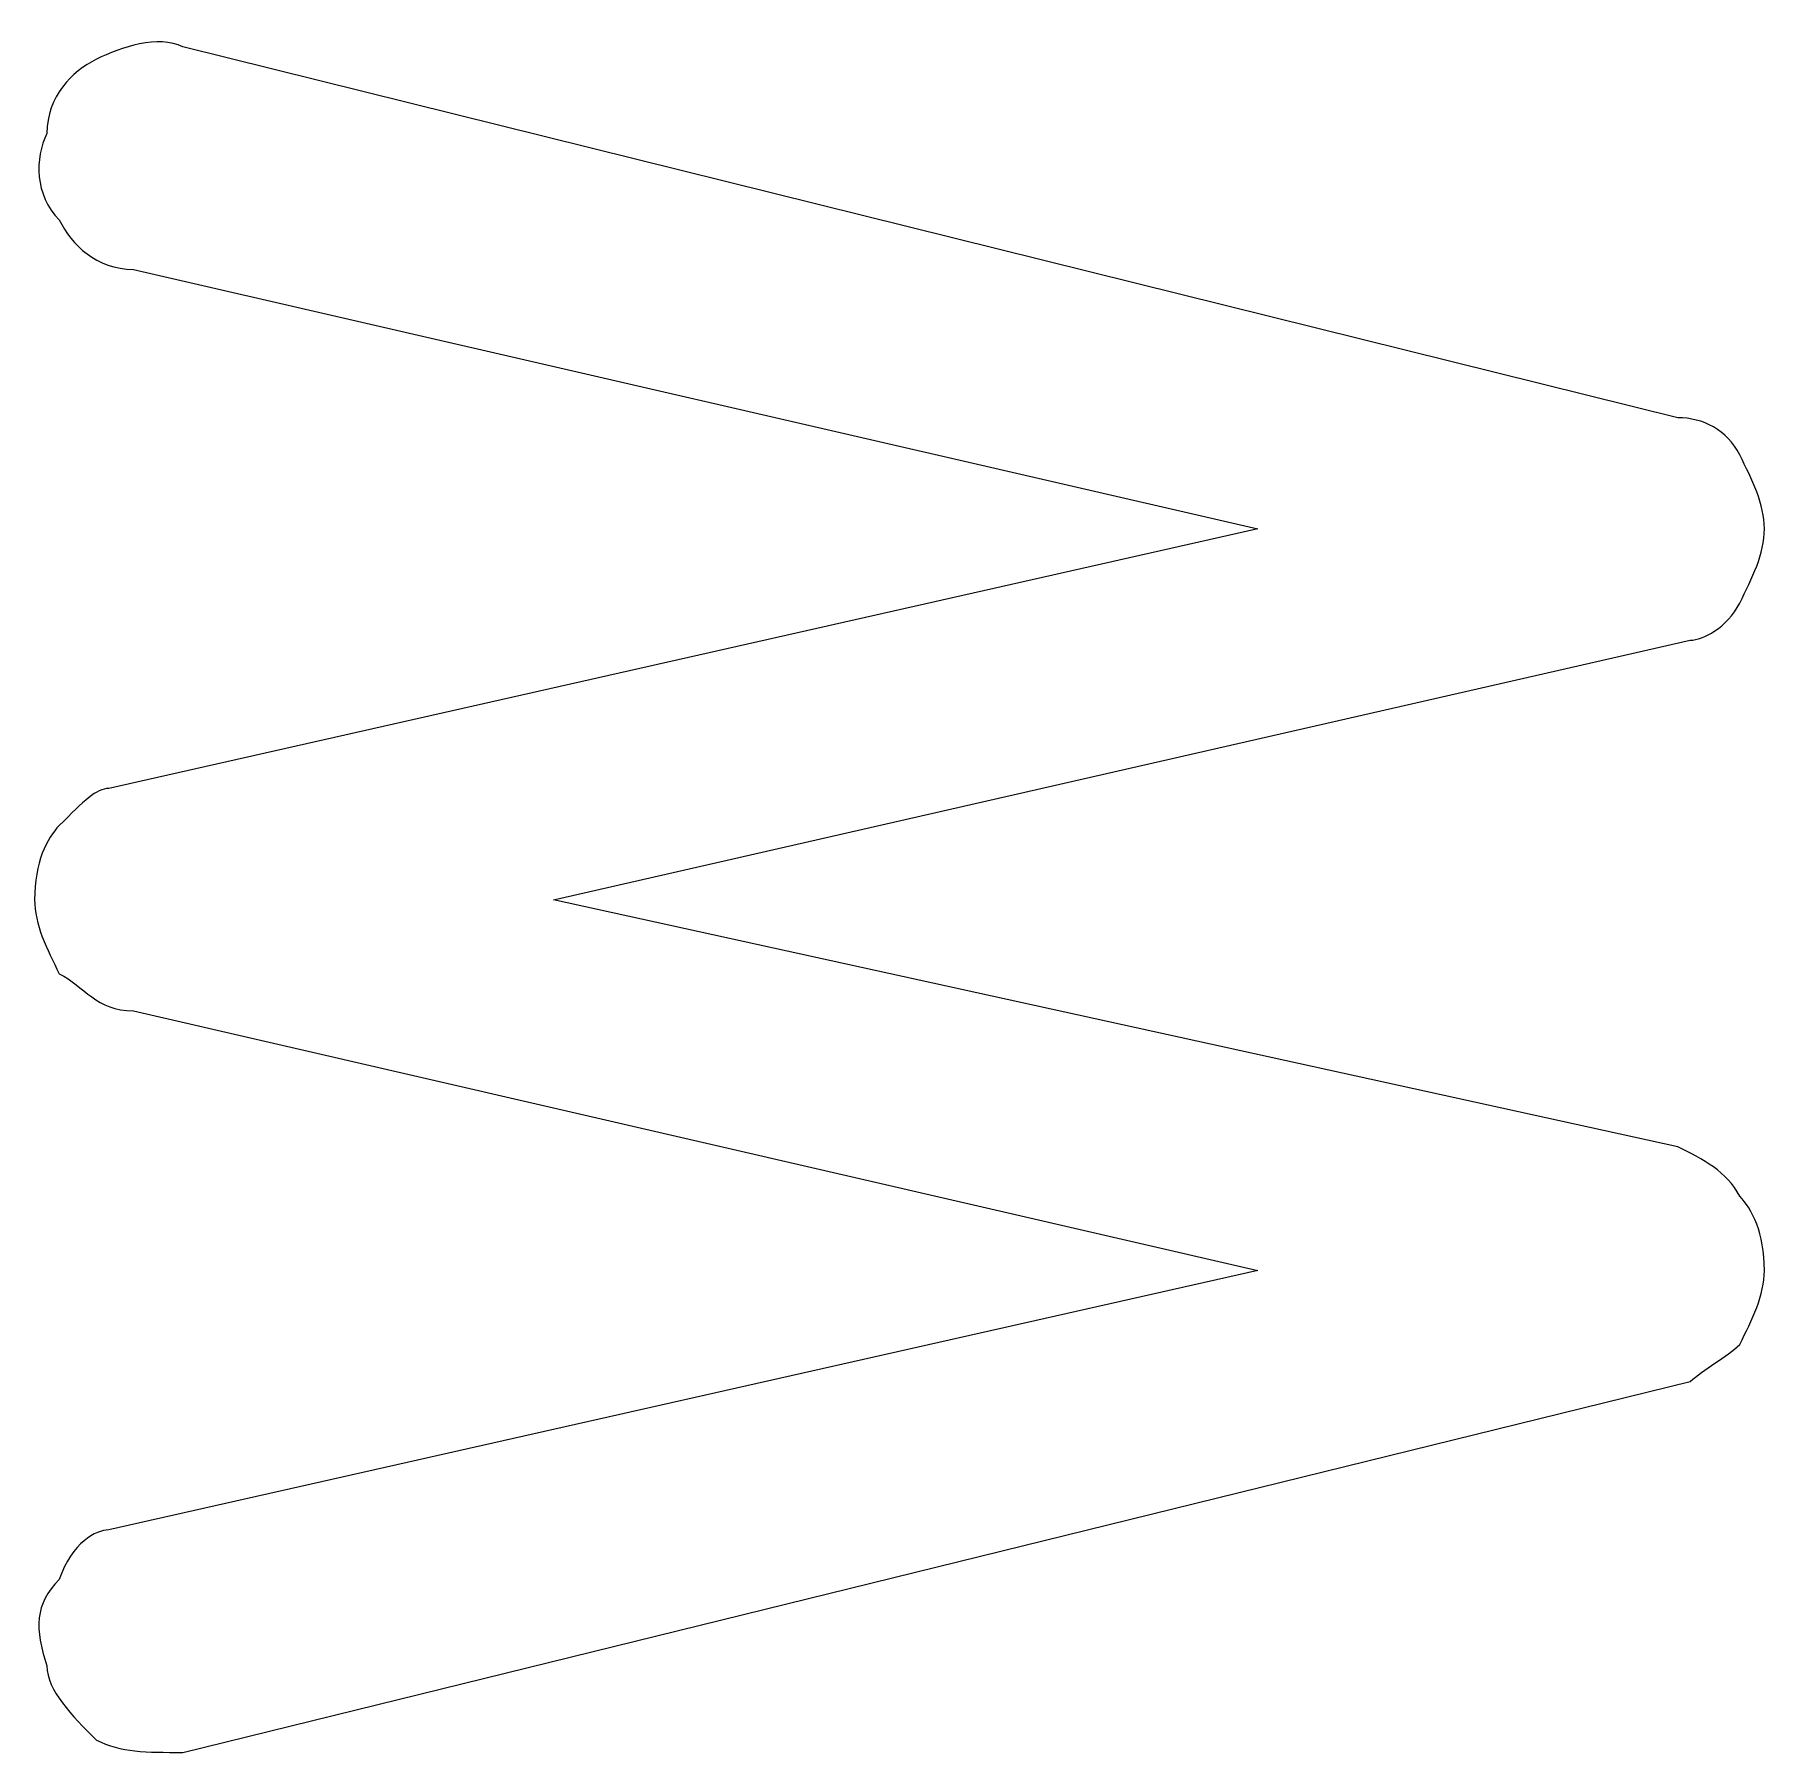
# Model space of a CAD drawing. Header units: inches. Extents: x -1525 to 612, y 0 to 1008.
# Drawn here: x 524.64 to 533.04, y 766.8 to 775.14 of the extents above; entities that cross this region are included whole.
import ezdxf

# ---------------------------------------------------------------- set-up
doc = ezdxf.new("R2010")
doc.units = ezdxf.units.IN
doc.header["$MEASUREMENT"] = 0
doc.layers.add('Layer 1', color=7, linetype='Continuous', lineweight=0)

# ---------------------------------------------------------------- blocks, each defined once
blk = doc.blocks.new('Block_33')
at = {"layer": 'Layer 1'}
blk.add_open_spline([(532.62, 773.28), (532.74, 773.28), (532.86, 773.22), (532.92, 773.1), (532.98, 772.98), (533.04, 772.86), (533.04, 772.74), (533.04, 772.62), (532.98, 772.5), (532.92, 772.3799), (532.86, 772.2599), (532.74, 772.2), (532.68, 772.2), (532.68, 772.2), (527.16, 770.9399), (527.16, 770.9399), (527.16, 770.9399), (532.62, 769.74), (532.62, 769.74), (532.74, 769.68), (532.86, 769.62), (532.92, 769.5), (532.98, 769.4399), (533.04, 769.3199), (533.04, 769.14), (533.04, 769.02), (532.98, 768.9), (532.92, 768.78), (532.86, 768.72), (532.74, 768.66), (532.68, 768.6), (532.68, 768.6), (525.36, 766.8), (525.36, 766.8), (525.18, 766.8), (525.06, 766.8), (524.94, 766.86), (524.82, 766.98), (524.7, 767.1), (524.7, 767.22), (524.64, 767.4), (524.64, 767.52), (524.76, 767.64), (524.82, 767.8199), (524.94, 767.8799), (525, 767.8799), (525, 767.8799), (530.58, 769.14), (530.58, 769.14), (530.58, 769.14), (525.12, 770.4), (525.12, 770.4), (524.94, 770.4), (524.88, 770.52), (524.76, 770.58), (524.7, 770.7), (524.64, 770.8199), (524.64, 770.9399), (524.64, 771.12), (524.7, 771.24), (524.76, 771.3), (524.88, 771.42), (524.94, 771.48), (525, 771.48), (525, 771.48), (530.58, 772.74), (530.58, 772.74), (530.58, 772.74), (525.12, 774), (525.12, 774), (524.94, 774), (524.82, 774.12), (524.76, 774.24), (524.64, 774.36), (524.64, 774.54), (524.7, 774.66), (524.7, 774.84), (524.82, 774.96), (524.94, 775.02), (525.06, 775.08), (525.24, 775.14), (525.36, 775.08), (525.36, 775.08), (532.62, 773.28), (532.62, 773.28)], degree=3, knots=[0, 0, 0, 0, 1, 1, 1, 2, 2, 2, 3, 3, 3, 4, 4, 4, 5, 5, 5, 6, 6, 6, 7, 7, 7, 8, 8, 8, 9, 9, 9, 10, 10, 10, 11, 11, 11, 12, 12, 12, 13, 13, 13, 14, 14, 14, 15, 15, 15, 16, 16, 16, 17, 17, 17, 18, 18, 18, 19, 19, 19, 20, 20, 20, 21, 21, 21, 22, 22, 22, 23, 23, 23, 24, 24, 24, 25, 25, 25, 26, 26, 26, 27, 27, 27, 28, 28, 28, 28], dxfattribs=at)
blk = doc.blocks.new('Block_32')
at = {"layer": 'Layer 1'}
blk.add_blockref('Block_33', (0, 0), dxfattribs=at)

msp = doc.modelspace()

# ---------------------------------------------------------------- block references
at = {"layer": 'Layer 1'}
msp.add_blockref('Block_32', (0, 0), dxfattribs=at)

doc.saveas('drawing.dxf')
